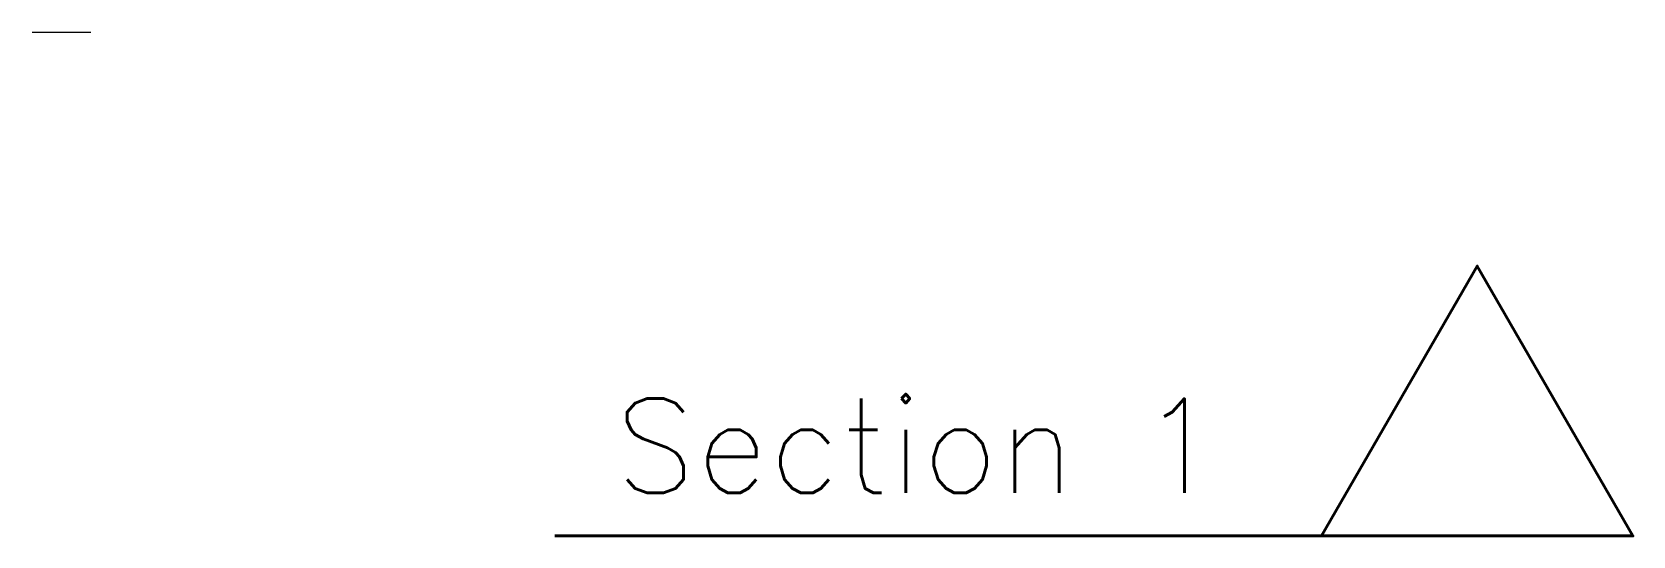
# Model space of a CAD drawing. Header units: inches. Extents: x 4017 to 5703, y -944 to 2840.
# Drawn here: x 4924.1 to 4992, y 1349.2 to 1370.6 of the extents above; entities that cross this region are included whole.
import ezdxf

# ---------------------------------------------------------------- set-up
doc = ezdxf.new("R2010")
doc.units = ezdxf.units.IN
doc.header["$MEASUREMENT"] = 0
doc.layers.get('0').update_dxf_attribs({"color": 5})
doc.layers.add('1 - bed panels', color=170, linetype='Continuous', lineweight=9)
doc.layers.add('A-dim-work', color=8, linetype='Continuous')
doc.styles.add('ENGLISH', font='romans.shx', dxfattribs={"height": 2})

# ---------------------------------------------------------------- blocks, each defined once
blk = doc.blocks.new('ddddw')
at = {"layer": '1 - bed panels', "color": 9, "true_color": 0xc2c2c2}
blk.add_line((-23.96, -117.018), (-26.46, -117.018), dxfattribs=at)

msp = doc.modelspace()

# ---------------------------------------------------------------- linework, layer by layer
at = {"layer": 'A-dim-work', "color": 6, "lineweight": 40, "ltscale": 20}
msp.add_line((4992.031, 1349.209), (4946.266, 1349.209), dxfattribs=at)
msp.add_lwpolyline([(4985.419, 1349.209), (4992.031, 1349.209), (4985.419, 1360.662), (4978.806, 1349.209)], close=True, dxfattribs=at)

# ---------------------------------------------------------------- block references
at = {"rotation": 180}
msp.add_blockref('ddddw', (4900.123, 1253.57), dxfattribs=at)

# ---------------------------------------------------------------- texts
at = {"layer": 'A-dim-work', "color": 6, "lineweight": 40, "ltscale": 20, "insert": (4948.821, 1355.039), "char_height": 4, "attachment_point": 1, "style": 'ENGLISH'}
msp.add_mtext_dynamic_manual_height_columns('Section 1', width=28.7349, gutter_width=1, heights=[0], dxfattribs=at)

doc.saveas('drawing.dxf')
